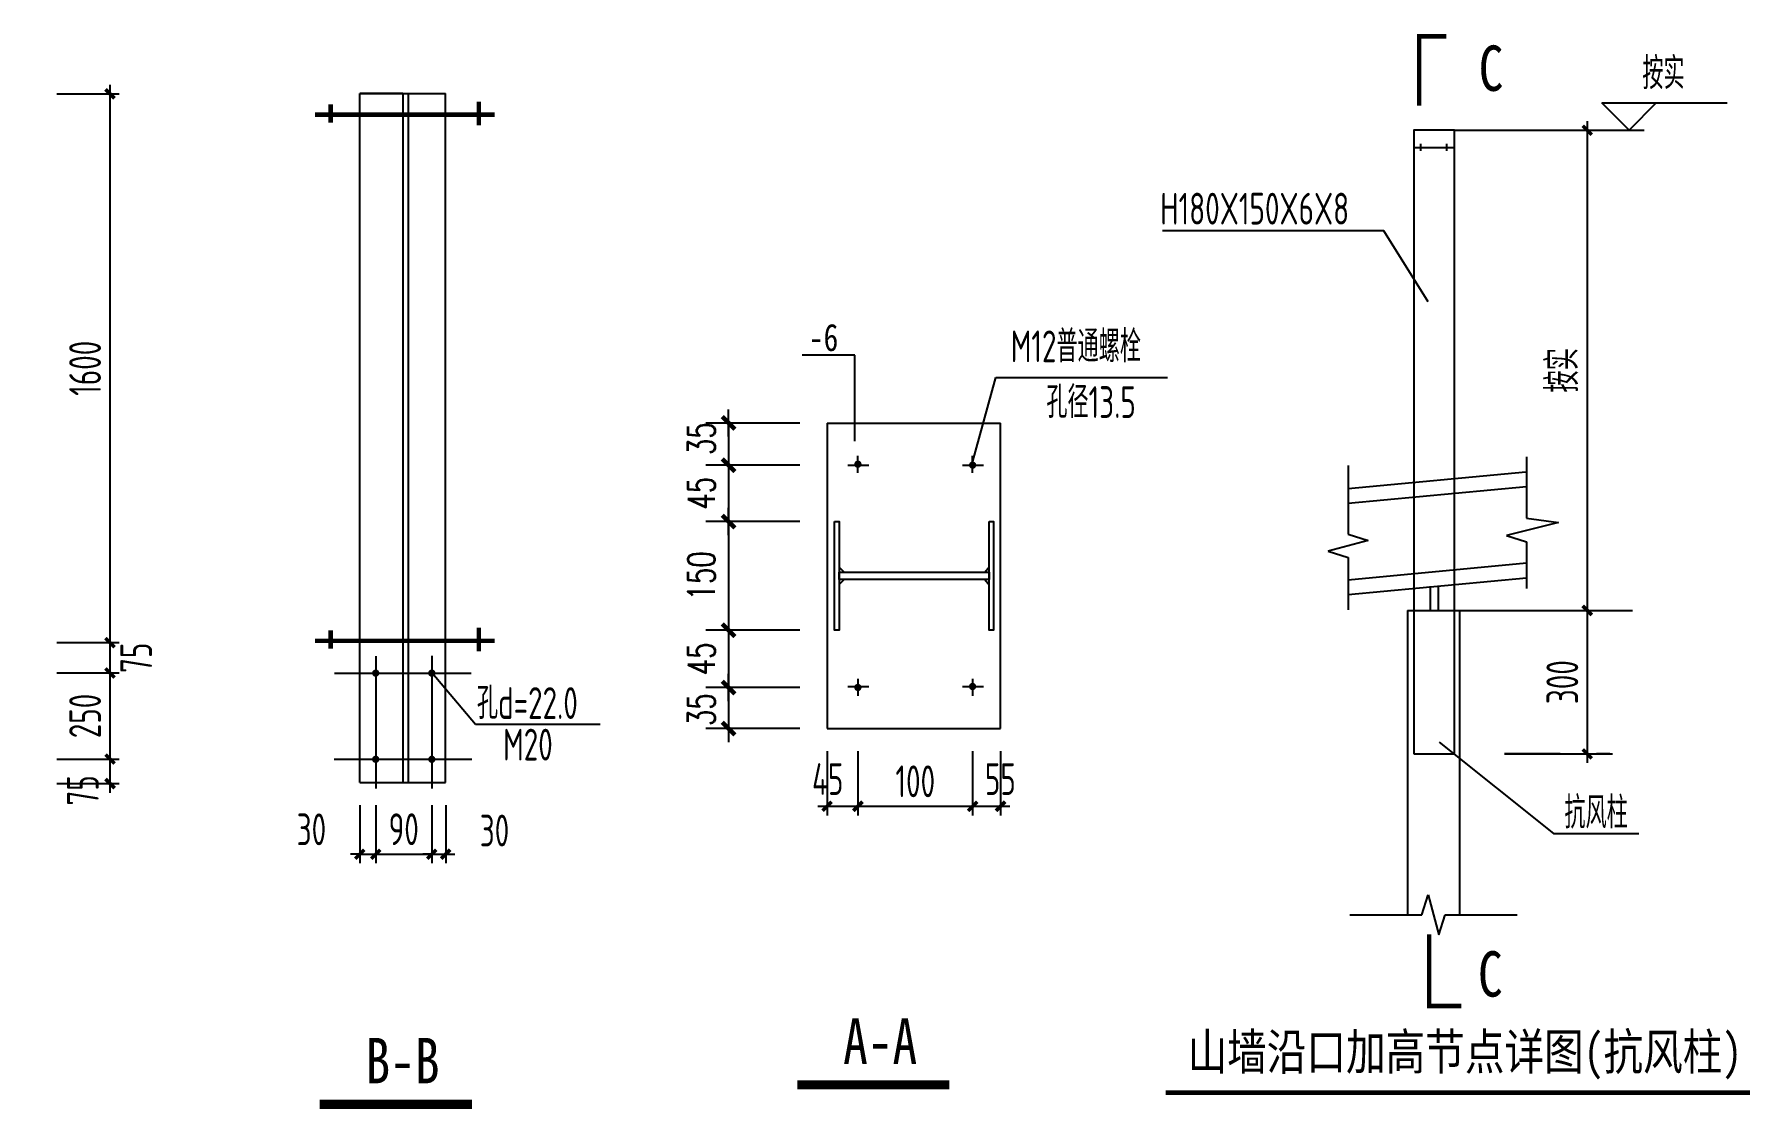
# Model space of a CAD drawing. Extents: x 2303022 to 2899168, y 17226141 to 18257813.
# Drawn here: x 2753046 to 2771839, y 17278828 to 17290670 of the extents above; entities that cross this region are included whole.
import ezdxf
from ezdxf.enums import TextEntityAlignment as Align

# ---------------------------------------------------------------- set-up
doc = ezdxf.new("R2010")
doc.units = 0
doc.header["$LTSCALE"] = 1000
doc.header["$MEASUREMENT"] = 0
doc.layers.get('Defpoints').update_dxf_attribs({"color": 250})
for name, color, linetype in [('OTHER', 7, 'Continuous'), ('PUB_DIM', 161, 'Continuous'), ('PUB_TEXT', 7, 'Continuous'), ('TEXT', 7, 'Continuous'), ('水平支撑', 4, 'Continuous')]:
    doc.layers.add(name, color=color, linetype=linetype)
doc.styles.add('-宋体', font='', dxfattribs={"width": 0.8})
doc.styles.add('DIM_FONT', font='SIMPLEX', dxfattribs={"width": 0.7, "bigfont": 'GBCBIG'})
doc.styles.add('TSSD_Dimension', font='Tssdeng.shx', dxfattribs={"width": 0.7, "bigfont": 'hztxt.shx'})
doc.styles.add('TSSD_REIN', font='tssdeng.shx', dxfattribs={"width": 0.7, "bigfont": 'tssdchn.shx'})
doc.styles.get('-宋体').set_extended_font_data('SimSun')
doc.dimstyles.new('dimn', dxfattribs={"dimtxt": 300, "dimasz": 1, "dimexe": 250, "dimexo": 300, "dimgap": 150, "dimtad": 1, "dimdec": 0, "dimzin": 0, "dimdsep": 46, "dimtxsty": 'DIM_FONT', "dimblk": '_DIMX', "dimcen": 0, "dimdle": 100, "dimclrt": 7, "dimadec": 1, "dimazin": 0, "dimtfac": 1, "dimtdec": 0, "dimtix": 1, "dimtmove": 2, "dimatfit": 3, "dimldrblk": 'ARCHTICK', "dimfxl": 0, "dimtolj": 1, "dimtzin": 0, "dimarcsym": 0})
doc.dimstyles.new('TSSD_20_100', dxfattribs={"dimtxt": 350, "dimasz": 100, "dimexe": 100, "dimexo": 250, "dimgap": 100, "dimtad": 1, "dimdec": 0, "dimlfac": 0.2, "dimzin": 0, "dimdsep": 46, "dimtxsty": 'TSSD_Dimension', "dimblk": 'ARCHTICK', "dimblk1": 'ARCHTICK', "dimblk2": 'ARCHTICK', "dimcen": 0, "dimdle": 100, "dimclrt": 7, "dimadec": 0, "dimazin": 0, "dimtfac": 1, "dimtdec": 0, "dimtix": 1, "dimtmove": 2, "dimatfit": 3, "dimfxl": 0, "dimtolj": 1, "dimtzin": 0, "dimarcsym": 0})

# ---------------------------------------------------------------- blocks, each defined once
blk = doc.blocks.new('_ArchTick')
at = {"color": 0, "linetype": 'ByBlock', "const_width": 0.4}
blk.add_lwpolyline([(-0.5, -0.5), (0.5, 0.5)], dxfattribs=at)
blk = doc.blocks.new('*D906')
at = {"layer": 'Defpoints', "color": 0}
for p in [(2753046, 17290012), (2753882, 17290012), (2753046, 17283965)]:
    blk.add_point(p, dxfattribs=at)
at = {"layer": 'PUB_DIM', "color": 0, "lineweight": -2}
for p, q in [((2753882, 17283865), (2753882, 17290112)), ((2753296, 17290012), (2753982, 17290012)), ((2753296, 17283965), (2753982, 17283965))]:
    blk.add_line(p, q, dxfattribs=at)
at = {"layer": 'PUB_DIM', "color": 0, "lineweight": -2, "xscale": 100, "yscale": 100, "zscale": 100}
for p, rotation in [((2753882, 17290012), 90), ((2753882, 17283965), 270)]:
    blk.add_blockref('_ArchTick', p, dxfattribs=dict(at, rotation=rotation))
at = {"layer": 'PUB_DIM', "color": 7, "insert": (2753607, 17286988), "char_height": 350, "attachment_point": 5, "rotation": 90, "style": 'TSSD_Dimension'}
blk.add_mtext('\\A1;1600', dxfattribs=at)
blk = doc.blocks.new('*D909')
at = {"layer": 'Defpoints', "color": 0}
for p in [(2753046, 17282682), (2753882, 17282682), (2753046, 17282412)]:
    blk.add_point(p, dxfattribs=at)
at = {"layer": 'PUB_DIM', "color": 0, "lineweight": -2}
for p, q in [((2753882, 17282312), (2753882, 17282782)), ((2753296, 17282682), (2753982, 17282682)), ((2753296, 17282412), (2753982, 17282412))]:
    blk.add_line(p, q, dxfattribs=at)
at = {"layer": 'PUB_DIM', "color": 0, "lineweight": -2, "xscale": 100, "yscale": 100, "zscale": 100}
for p, rotation in [((2753882, 17282682), 90), ((2753882, 17282412), 270)]:
    blk.add_blockref('_ArchTick', p, dxfattribs=dict(at, rotation=rotation))
at = {"layer": 'PUB_DIM', "color": 7, "insert": (2753582, 17282337), "char_height": 350, "attachment_point": 5, "rotation": 90, "style": 'TSSD_Dimension'}
blk.add_mtext('\\A1;75', dxfattribs=at)
blk = doc.blocks.new('*D911')
at = {"layer": 'Defpoints', "color": 0}
for p in [(2753046, 17283631), (2753882, 17283631), (2753046, 17282682)]:
    blk.add_point(p, dxfattribs=at)
at = {"layer": 'PUB_DIM', "color": 0, "lineweight": -2}
for p, q in [((2753882, 17282582), (2753882, 17283731)), ((2753296, 17283631), (2753982, 17283631)), ((2753296, 17282682), (2753982, 17282682))]:
    blk.add_line(p, q, dxfattribs=at)
at = {"layer": 'PUB_DIM', "color": 0, "lineweight": -2, "xscale": 100, "yscale": 100, "zscale": 100}
for p, rotation in [((2753882, 17283631), 90), ((2753882, 17282682), 270)]:
    blk.add_blockref('_ArchTick', p, dxfattribs=dict(at, rotation=rotation))
at = {"layer": 'PUB_DIM', "color": 7, "insert": (2753607, 17283157), "char_height": 350, "attachment_point": 5, "rotation": 90, "style": 'TSSD_Dimension'}
blk.add_mtext('\\A1;250', dxfattribs=at)
blk = doc.blocks.new('*D912')
at = {"layer": 'Defpoints', "color": 0}
for p in [(2756633, 17282426), (2756809, 17282426), (2756809, 17281634)]:
    blk.add_point(p, dxfattribs=at)
at = {"layer": 'PUB_DIM', "color": 0, "lineweight": -2}
for p, q in [((2756633, 17282176), (2756633, 17281534)), ((2756809, 17282176), (2756809, 17281534)), ((2756633, 17281634), (2756533, 17281634)), ((2756633, 17281634), (2756809, 17281634)), ((2756809, 17281634), (2756909, 17281634))]:
    blk.add_line(p, q, dxfattribs=at)
at = {"layer": 'PUB_DIM', "color": 0, "lineweight": -2, "xscale": 100, "yscale": 100, "zscale": 100}
blk.add_blockref('_ArchTick', (2756633, 17281634), dxfattribs=at)
at = {"layer": 'PUB_DIM', "color": 0, "lineweight": -2, "xscale": 100, "yscale": 100, "zscale": 100, "rotation": 180}
blk.add_blockref('_ArchTick', (2756809, 17281634), dxfattribs=at)
at = {"layer": 'PUB_DIM', "color": 7, "insert": (2756101, 17281908), "char_height": 350, "attachment_point": 5, "style": 'TSSD_Dimension'}
blk.add_mtext('\\A1;30', dxfattribs=at)
blk = doc.blocks.new('*D914')
at = {"layer": 'Defpoints', "color": 0}
for p in [(2756809, 17282426), (2757427, 17282426), (2757427, 17281634)]:
    blk.add_point(p, dxfattribs=at)
at = {"layer": 'PUB_DIM', "color": 0, "lineweight": -2}
for p, q in [((2756809, 17282176), (2756809, 17281534)), ((2757427, 17282176), (2757427, 17281534)), ((2756709, 17281634), (2757527, 17281634))]:
    blk.add_line(p, q, dxfattribs=at)
at = {"layer": 'PUB_DIM', "color": 0, "lineweight": -2, "xscale": 100, "yscale": 100, "zscale": 100, "rotation": 180}
blk.add_blockref('_ArchTick', (2756809, 17281634), dxfattribs=at)
at = {"layer": 'PUB_DIM', "color": 0, "lineweight": -2, "xscale": 100, "yscale": 100, "zscale": 100}
blk.add_blockref('_ArchTick', (2757427, 17281634), dxfattribs=at)
at = {"layer": 'PUB_DIM', "color": 7, "insert": (2757118, 17281909), "char_height": 350, "attachment_point": 5, "style": 'TSSD_Dimension'}
blk.add_mtext('\\A1;90', dxfattribs=at)
blk = doc.blocks.new('*D915')
at = {"layer": 'Defpoints', "color": 0}
for p in [(2757427, 17282426), (2757580, 17282426), (2757580, 17281634)]:
    blk.add_point(p, dxfattribs=at)
at = {"layer": 'PUB_DIM', "color": 0, "lineweight": -2}
for p, q in [((2757427, 17282176), (2757427, 17281534)), ((2757580, 17282176), (2757580, 17281534)), ((2757427, 17281634), (2757327, 17281634)), ((2757427, 17281634), (2757580, 17281634)), ((2757580, 17281634), (2757680, 17281634))]:
    blk.add_line(p, q, dxfattribs=at)
at = {"layer": 'PUB_DIM', "color": 0, "lineweight": -2, "xscale": 100, "yscale": 100, "zscale": 100}
blk.add_blockref('_ArchTick', (2757427, 17281634), dxfattribs=at)
at = {"layer": 'PUB_DIM', "color": 0, "lineweight": -2, "xscale": 100, "yscale": 100, "zscale": 100, "rotation": 180}
blk.add_blockref('_ArchTick', (2757580, 17281634), dxfattribs=at)
at = {"layer": 'PUB_DIM', "color": 7, "insert": (2758118, 17281895), "char_height": 350, "attachment_point": 5, "style": 'TSSD_Dimension'}
blk.add_mtext('\\A1;30', dxfattribs=at)
blk = doc.blocks.new('*D916')
at = {"layer": 'Defpoints', "color": 0}
for p in [(2753046, 17283965), (2753882, 17283965), (2753046, 17283631)]:
    blk.add_point(p, dxfattribs=at)
at = {"layer": 'PUB_DIM', "color": 0, "lineweight": -2}
for p, q in [((2753296, 17283965), (2753982, 17283965)), ((2753882, 17283531), (2753882, 17284065)), ((2753296, 17283631), (2753982, 17283631))]:
    blk.add_line(p, q, dxfattribs=at)
at = {"layer": 'PUB_DIM', "color": 0, "lineweight": -2, "xscale": 100, "yscale": 100, "zscale": 100}
for p, rotation in [((2753882, 17283965), 90), ((2753882, 17283631), 270)]:
    blk.add_blockref('_ArchTick', p, dxfattribs=dict(at, rotation=rotation))
at = {"layer": 'PUB_DIM', "color": 7, "insert": (2754170, 17283798), "char_height": 350, "attachment_point": 5, "rotation": 90, "style": 'TSSD_Dimension'}
blk.add_mtext('\\A1;75', dxfattribs=at)
blk = doc.blocks.new('*D919')
at = {"layer": 'Defpoints', "color": 0}
for p in [(2770158, 17289611), (2770158, 17284320), (2770158, 17284320)]:
    blk.add_point(p, dxfattribs=at)
at = {"layer": 'PUB_DIM', "color": 0, "lineweight": -2}
for p, q in [((2770158, 17289711), (2770158, 17284220)), ((2769908, 17289611), (2770058, 17289611)), ((2769908, 17284320), (2770058, 17284320))]:
    blk.add_line(p, q, dxfattribs=at)
at = {"layer": 'PUB_DIM', "color": 0, "lineweight": -2, "xscale": 100, "yscale": 100, "zscale": 100}
for p, rotation in [((2770158, 17289611), 90), ((2770158, 17284320), 270)]:
    blk.add_blockref('_ArchTick', p, dxfattribs=dict(at, rotation=rotation))
at = {"layer": 'PUB_DIM', "color": 7, "insert": (2769883, 17286966), "char_height": 350, "attachment_point": 5, "rotation": 90, "style": 'TSSD_Dimension'}
blk.add_mtext('\\A1;按实', dxfattribs=at)
blk = doc.blocks.new('*D922')
at = {"layer": 'Defpoints', "color": 0}
for p in [(2770158, 17284320), (2770158, 17282739), (2770158, 17282739)]:
    blk.add_point(p, dxfattribs=at)
at = {"layer": 'PUB_DIM', "color": 0, "lineweight": -2}
for p, q in [((2769908, 17284320), (2770058, 17284320)), ((2770158, 17284420), (2770158, 17282639)), ((2770408, 17282739), (2770258, 17282739))]:
    blk.add_line(p, q, dxfattribs=at)
at = {"layer": 'PUB_DIM', "color": 0, "lineweight": -2, "xscale": 100, "yscale": 100, "zscale": 100}
for p, rotation in [((2770158, 17284320), 90), ((2770158, 17282739), 270)]:
    blk.add_blockref('_ArchTick', p, dxfattribs=dict(at, rotation=rotation))
at = {"layer": 'PUB_DIM', "color": 7, "insert": (2769883, 17283530), "char_height": 350, "attachment_point": 5, "rotation": 90, "style": 'TSSD_Dimension'}
blk.add_mtext('\\A1;300', dxfattribs=at)
blk = doc.blocks.new('_DIMX')
blk.add_line((-150, 0), (150, 0))
at = {"const_width": 50}
blk.add_lwpolyline([(-70, -70), (70, 70)], dxfattribs=at)
blk = doc.blocks.new('*D961')
at = {"layer": 'Defpoints', "color": 0}
for p in [(2761782, 17285300), (2760697, 17284103), (2761782, 17284103)]:
    blk.add_point(p, dxfattribs=at)
at = {"layer": 'PUB_DIM', "color": 0, "lineweight": -2}
for p, q in [((2761482, 17285300), (2760447, 17285300)), ((2760697, 17285299), (2760697, 17284104)), ((2761482, 17284103), (2760447, 17284103))]:
    blk.add_line(p, q, dxfattribs=at)
for p, rotation in [((2760697, 17285300), 90), ((2760697, 17284103), 270)]:
    blk.add_blockref('_DIMX', p, dxfattribs=dict(at, rotation=rotation))
at = {"layer": 'PUB_DIM', "color": 7, "insert": (2760397, 17284701), "char_height": 300, "attachment_point": 5, "rotation": 90, "style": 'DIM_FONT'}
blk.add_mtext('\\A1;150', dxfattribs=at)
blk = doc.blocks.new('*D962')
at = {"layer": 'Defpoints', "color": 0}
for p in [(2761782, 17283471), (2760697, 17283018), (2761782, 17283018)]:
    blk.add_point(p, dxfattribs=at)
at = {"layer": 'PUB_DIM', "color": 0, "lineweight": -2}
for p, q in [((2761482, 17283471), (2760447, 17283471)), ((2760697, 17283470), (2760697, 17283019)), ((2761482, 17283018), (2760447, 17283018))]:
    blk.add_line(p, q, dxfattribs=at)
for p, rotation in [((2760697, 17283471), 90), ((2760697, 17283018), 270)]:
    blk.add_blockref('_DIMX', p, dxfattribs=dict(at, rotation=rotation))
at = {"layer": 'PUB_DIM', "color": 7, "insert": (2760397, 17283226), "char_height": 300, "attachment_point": 5, "rotation": 90, "style": 'DIM_FONT'}
blk.add_mtext('\\A1;35', dxfattribs=at)
blk = doc.blocks.new('*D963')
at = {"layer": 'Defpoints', "color": 0}
for p in [(2763386, 17283018), (2763694, 17283018), (2763694, 17282162)]:
    blk.add_point(p, dxfattribs=at)
at = {"layer": 'PUB_DIM', "color": 0, "lineweight": -2}
for p, q in [((2763386, 17282768), (2763386, 17282062)), ((2763694, 17282768), (2763694, 17282062)), ((2763286, 17282162), (2763794, 17282162))]:
    blk.add_line(p, q, dxfattribs=at)
at = {"layer": 'PUB_DIM', "color": 0, "lineweight": -2, "xscale": 100, "yscale": 100, "zscale": 100, "rotation": 180}
blk.add_blockref('_ArchTick', (2763386, 17282162), dxfattribs=at)
at = {"layer": 'PUB_DIM', "color": 0, "lineweight": -2, "xscale": 100, "yscale": 100, "zscale": 100}
blk.add_blockref('_ArchTick', (2763694, 17282162), dxfattribs=at)
at = {"layer": 'PUB_DIM', "color": 7, "insert": (2763691, 17282462), "char_height": 350, "attachment_point": 5, "style": 'TSSD_Dimension'}
blk.add_mtext('\\A1;55', dxfattribs=at)
blk = doc.blocks.new('*D964')
at = {"layer": 'Defpoints', "color": 0}
for p in [(2761782, 17283018), (2762122, 17283018), (2762122, 17282162)]:
    blk.add_point(p, dxfattribs=at)
at = {"layer": 'PUB_DIM', "color": 0, "lineweight": -2}
for p, q in [((2761782, 17282768), (2761782, 17282062)), ((2762122, 17282768), (2762122, 17282062)), ((2761682, 17282162), (2762222, 17282162))]:
    blk.add_line(p, q, dxfattribs=at)
at = {"layer": 'PUB_DIM', "color": 0, "lineweight": -2, "xscale": 100, "yscale": 100, "zscale": 100, "rotation": 180}
blk.add_blockref('_ArchTick', (2761782, 17282162), dxfattribs=at)
at = {"layer": 'PUB_DIM', "color": 0, "lineweight": -2, "xscale": 100, "yscale": 100, "zscale": 100}
blk.add_blockref('_ArchTick', (2762122, 17282162), dxfattribs=at)
at = {"layer": 'PUB_DIM', "color": 7, "insert": (2761789, 17282462), "char_height": 350, "attachment_point": 5, "style": 'TSSD_Dimension'}
blk.add_mtext('\\A1;45', dxfattribs=at)
blk = doc.blocks.new('*D965')
at = {"layer": 'Defpoints', "color": 0}
for p in [(2762122, 17283018), (2763386, 17283018), (2763386, 17282162)]:
    blk.add_point(p, dxfattribs=at)
at = {"layer": 'PUB_DIM', "color": 0, "lineweight": -2}
for p, q in [((2762122, 17282768), (2762122, 17282062)), ((2763386, 17282768), (2763386, 17282062)), ((2762022, 17282162), (2763486, 17282162))]:
    blk.add_line(p, q, dxfattribs=at)
at = {"layer": 'PUB_DIM', "color": 0, "lineweight": -2, "xscale": 100, "yscale": 100, "zscale": 100, "rotation": 180}
blk.add_blockref('_ArchTick', (2762122, 17282162), dxfattribs=at)
at = {"layer": 'PUB_DIM', "color": 0, "lineweight": -2, "xscale": 100, "yscale": 100, "zscale": 100}
blk.add_blockref('_ArchTick', (2763386, 17282162), dxfattribs=at)
at = {"layer": 'PUB_DIM', "color": 7, "insert": (2762754, 17282437), "char_height": 350, "attachment_point": 5, "style": 'TSSD_Dimension'}
blk.add_mtext('\\A1;100', dxfattribs=at)
blk = doc.blocks.new('*D966')
at = {"layer": 'Defpoints', "color": 0}
for p in [(2761782, 17284103), (2760697, 17283471), (2761782, 17283471)]:
    blk.add_point(p, dxfattribs=at)
at = {"layer": 'PUB_DIM', "color": 0, "lineweight": -2}
for p, q in [((2761482, 17284103), (2760447, 17284103)), ((2760697, 17284104), (2760697, 17284105)), ((2760697, 17284103), (2760697, 17283471)), ((2761482, 17283471), (2760447, 17283471)), ((2760697, 17283470), (2760697, 17283469))]:
    blk.add_line(p, q, dxfattribs=at)
for p, rotation in [((2760697, 17284103), 270), ((2760697, 17283471), 90)]:
    blk.add_blockref('_DIMX', p, dxfattribs=dict(at, rotation=rotation))
at = {"layer": 'PUB_DIM', "color": 7, "insert": (2760397, 17283787), "char_height": 300, "attachment_point": 5, "rotation": 90, "style": 'DIM_FONT'}
blk.add_mtext('\\A1;45', dxfattribs=at)
blk = doc.blocks.new('*D967')
at = {"layer": 'Defpoints', "color": 0}
for p in [(2761782, 17285921), (2760697, 17285300), (2761782, 17285300)]:
    blk.add_point(p, dxfattribs=at)
at = {"layer": 'PUB_DIM', "color": 0, "lineweight": -2}
for p, q in [((2761482, 17285921), (2760447, 17285921)), ((2760697, 17285922), (2760697, 17285923)), ((2760697, 17285921), (2760697, 17285300)), ((2761482, 17285300), (2760447, 17285300)), ((2760697, 17285299), (2760697, 17285298))]:
    blk.add_line(p, q, dxfattribs=at)
for p, rotation in [((2760697, 17285921), 270), ((2760697, 17285300), 90)]:
    blk.add_blockref('_DIMX', p, dxfattribs=dict(at, rotation=rotation))
at = {"layer": 'PUB_DIM', "color": 7, "insert": (2760397, 17285611), "char_height": 300, "attachment_point": 5, "rotation": 90, "style": 'DIM_FONT'}
blk.add_mtext('\\A1;45', dxfattribs=at)
blk = doc.blocks.new('*D968')
at = {"layer": 'Defpoints', "color": 0}
for p in [(2761782, 17286385), (2760697, 17285921), (2761782, 17285921)]:
    blk.add_point(p, dxfattribs=at)
at = {"layer": 'PUB_DIM', "color": 0, "lineweight": -2}
for p, q in [((2761482, 17286385), (2760447, 17286385)), ((2760697, 17286384), (2760697, 17285922)), ((2761482, 17285921), (2760447, 17285921))]:
    blk.add_line(p, q, dxfattribs=at)
for p, rotation in [((2760697, 17286385), 90), ((2760697, 17285921), 270)]:
    blk.add_blockref('_DIMX', p, dxfattribs=dict(at, rotation=rotation))
at = {"layer": 'PUB_DIM', "color": 7, "insert": (2760397, 17286213), "char_height": 300, "attachment_point": 5, "rotation": 90, "style": 'DIM_FONT'}
blk.add_mtext('\\A1;35', dxfattribs=at)

msp = doc.modelspace()

# ---------------------------------------------------------------- linework, layer by layer
at = {"layer": 'OTHER'}
for p, q in [((2769487, 17286011.8), (2769487, 17285337.2)), ((2767524.1, 17285916.2), (2767524.1, 17285162.1)), ((2769842.5, 17285289.8), (2769267, 17285147.2)), ((2769487, 17285337.2), (2769842.5, 17285289.8)), ((2767744.1, 17285092.1), (2767304.1, 17284972.1)), ((2767524.1, 17285162.1), (2767744.1, 17285092.1)), ((2769267, 17285147.2), (2769487, 17285077.2)), ((2769487, 17285077.2), (2769487, 17284560.5)), ((2767304.1, 17284972.1), (2767524.1, 17284902.1)), ((2767524.1, 17284902.1), (2767524.1, 17284328.4)), ((2768334, 17280966.3), (2768404, 17281186.3)), ((2768404, 17281186.3), (2768524, 17280746.3)), ((2767543.2, 17280966.3), (2768334, 17280966.3)), ((2768524, 17280746.3), (2768594, 17280966.3)), ((2768594, 17280966.3), (2769384.7, 17280966.3))]:
    msp.add_line(p, q, dxfattribs=at)
at = {"layer": 'PUB_DIM'}
for p, q in [((2770317.7, 17289911.4), (2770917.7, 17289911.4)), ((2770617.7, 17289611.4), (2770317.7, 17289911.4)), ((2770617.7, 17289911.4), (2771697.7, 17289911.4)), ((2770917.7, 17289911.4), (2770617.7, 17289611.4)), ((2769244.2, 17282739.3), (2770435.1, 17282739.3)), ((2769858.2, 17282739.3), (2769244.2, 17282739.3))]:
    msp.add_line(p, q, dxfattribs=at)
at = {"layer": '水平支撑'}
for p, q in [((2756633.2, 17282425.7), (2756633.2, 17290014.7)), ((2757106.5, 17290014.7), (2756633.2, 17290014.7)), ((2756633.2, 17290014.7), (2757579.8, 17290014.7)), ((2757106.5, 17290014.7), (2757106.5, 17282425.7)), ((2757168.3, 17290014.7), (2757168.3, 17282425.7)), ((2757579.8, 17282425.7), (2757579.8, 17290014.7)), ((2768693.4, 17289611.4), (2770783.7, 17289611.4)), ((2768246.7, 17289420.6), (2768693.4, 17289420.6)), ((2768320.3, 17289461.2), (2768320.3, 17289383.1)), ((2768607.9, 17289461.2), (2768607.9, 17289383.1)), ((2767918.1, 17288502.3), (2765478.3, 17288502.3)), ((2768404, 17287719.4), (2767918.1, 17288502.3)), ((2762088.9, 17287133.7), (2761507.1, 17287133.7)), ((2762088.9, 17286183.2), (2762088.9, 17287133.7)), ((2763375.4, 17285923.2), (2763642.4, 17286887.4)), ((2763642.4, 17286887.4), (2765531.7, 17286887.4)), ((2761782.1, 17286385.1), (2763694.3, 17286385.1)), ((2761782.1, 17286385.1), (2761782.1, 17283017.7)), ((2763694.3, 17283017.7), (2763694.3, 17286385.1)), ((2762121.8, 17285837.6), (2762121.8, 17286025)), ((2763385.6, 17285837.6), (2763385.6, 17286025)), ((2762011.2, 17285920.9), (2762243, 17285920.9)), ((2763275, 17285920.9), (2763506.8, 17285920.9)), ((2767524.1, 17285662.5), (2769479.9, 17285847.2)), ((2767524.1, 17285500.1), (2769487, 17285685.5)), ((2767524.1, 17284657.7), (2769487, 17284843.2)), ((2761915.1, 17284796.2), (2761971.8, 17284740.9)), ((2761915.1, 17284606.6), (2761971.8, 17284661.9)), ((2763518.6, 17284740.9), (2763567.9, 17284799.3)), ((2763518.6, 17284661.9), (2763567.9, 17284603.5)), ((2767524.1, 17284495.4), (2769487, 17284680.8)), ((2768428.5, 17284587.9), (2768428.5, 17284320.2)), ((2768515.7, 17284587.9), (2768515.7, 17284320.2)), ((2768176.3, 17284320.2), (2768176.3, 17280966.3)), ((2768176.3, 17284320.2), (2768751.6, 17284320.2)), ((2768751.6, 17284320.2), (2768751.6, 17280966.3)), ((2768751.6, 17284320.2), (2770655.4, 17284320.2)), ((2756809.1, 17283816.6), (2756809.1, 17282356.8)), ((2757427.4, 17283820), (2757427.4, 17282356.8)), ((2756354.7, 17283629.2), (2757862.1, 17283629.2)), ((2757429.5, 17283632), (2757906.9, 17283066.1)), ((2762121.8, 17283565.2), (2762121.8, 17283377.8)), ((2762121.8, 17283565.2), (2762121.8, 17283377.8)), ((2763385.6, 17283565.2), (2763385.6, 17283377.8)), ((2763385.6, 17283565.2), (2763385.6, 17283377.8)), ((2762011.2, 17283481.9), (2762243, 17283481.9)), ((2763275, 17283481.9), (2763506.8, 17283481.9)), ((2757906.9, 17283066.1), (2759282.2, 17283066.1)), ((2761782.1, 17283017.7), (2763694.3, 17283017.7)), ((2768527.4, 17282870.2), (2769784, 17281860.5)), ((2756351, 17282679.6), (2757867.4, 17282679.6)), ((2756633.2, 17282425.7), (2757579.8, 17282425.7)), ((2769784, 17281860.5), (2770726.8, 17281860.5))]:
    msp.add_line(p, q, dxfattribs=at)
for points, const_width in [([(2768606.5, 17290644.9), (2768306.1, 17290644.9), (2768306.1, 17289880.8)], 50), ([(2756312, 17289897.2), (2756312, 17289695)], 50), ([(2757944.9, 17289926.1), (2757944.9, 17289666.1)], 50), ([(2756138.6, 17289781.7), (2758118.3, 17289781.7)], 50), ([(2756312, 17284100.2), (2756312, 17283898)], 50), ([(2757944.9, 17284129.1), (2757944.9, 17283869.2)], 50), ([(2756138.6, 17283984.7), (2758118.3, 17283984.7)], 50), ([(2768415.3, 17280752.4), (2768415.3, 17279960.9), (2768770.3, 17279960.9)], 50), ([(2761455.8, 17279092.4), (2763130.8, 17279092.4)], 100), ([(2765512.8, 17279006.7), (2772304.1, 17279006.7)], 50), ([(2756193.5, 17278878), (2757868.5, 17278878)], 100)]:
    msp.add_lwpolyline(points, dxfattribs=dict(at, const_width=const_width))
for points in [[(2768246.7, 17282739.3), (2768693.4, 17282739.3), (2768693.4, 17289611.4), (2768246.7, 17289611.4)], [(2761865.7, 17285300.1), (2761915.1, 17285300.1), (2761915.1, 17284102.6), (2761865.7, 17284102.6)], [(2763567.9, 17285300.1), (2763617.3, 17285300.1), (2763617.3, 17284102.6), (2763567.9, 17284102.6)], [(2761915.1, 17284740.9), (2763567.9, 17284740.9), (2763567.9, 17284661.9), (2761915.1, 17284661.9)]]:
    msp.add_lwpolyline(points, close=True, dxfattribs=at)
at = {"layer": '水平支撑', "const_width": 39.8}
for points in [[(2762101.6, 17285931.3, 1), (2762141.9, 17285931.3, 1)], [(2763365.4, 17285920.9, 1), (2763405.7, 17285920.9, 1)], [(2756789, 17283629.2, 1), (2756829.2, 17283629.2, 1)], [(2757407.3, 17283629.2, 1), (2757447.6, 17283629.2, 1)], [(2762101.6, 17283471.5, -1), (2762141.9, 17283471.5, -1)], [(2762101.6, 17283471.5, -1), (2762141.9, 17283471.5, -1)], [(2763365.4, 17283481.9, -1), (2763405.7, 17283481.9, -1)], [(2763365.4, 17283481.9, -1), (2763405.7, 17283481.9, -1)], [(2756789, 17282679.6, 1), (2756829.2, 17282679.6, 1)], [(2757407.3, 17282679.6, 1), (2757447.6, 17282679.6, 1)]]:
    msp.add_lwpolyline(points, format="xyb", close=True, dxfattribs=at)

# ---------------------------------------------------------------- texts
at = {"layer": 'PUB_TEXT'}
for s, height, style, width, p in [('C', 500, '-宋体', 0.8, (2768961.4, 17290044.5)), ('H180X150X6X8', 350, 'TSSD_REIN', 0.7, (2765452.7, 17288571.7)), ('-6', 300, '-宋体', 0.8, (2761579.8, 17287178.4)), ('孔径13.5', 350, 'TSSD_REIN', 0.7, (2764198, 17286440.4)), ('孔d=22.0', 350, 'TSSD_REIN', 0.7, (2757924.2, 17283124.4)), ('M20', 350, 'TSSD_REIN', 0.7, (2758211.9, 17282666.4)), ('抗风柱', 350, 'TSSD_REIN', 0.7, (2769905.9, 17281917.9)), ('C', 500, '-宋体', 0.8, (2768953.4, 17280064.8)), ('A-A', 500, '-宋体', 0.8, (2761958.8, 17279324.2)), ('B-B', 500, '-宋体', 0.8, (2756696.5, 17279109.8)), ('山墙沿口加高节点详图(抗风柱)', 400, '-宋体', 0.8, (2765754, 17279258.2))]:
    msp.add_text(s, height=height, dxfattribs=dict(at, style=style, width=width)).set_placement(p)
at = {"layer": 'PUB_TEXT', "style": 'TSSD_REIN', "width": 0.7}
msp.add_text('M12普通螺栓', height=350, dxfattribs=at).set_placement((2763805, 17286949.7), align=Align.BOTTOM_LEFT)
at = {"layer": 'TEXT', "style": 'TSSD_REIN', "width": 0.7}
msp.add_text('按实', height=350, dxfattribs=at).set_placement((2770764.5, 17289959.1), align=Align.BOTTOM_LEFT)

# ---------------------------------------------------------------- dimensions: what is measured, and where the dimension line sits
at = {"layer": 'PUB_DIM'}
for p1, p2, distance, text, dimstyle, picture, middle in [((2753045.5, 17283964.5), (2753045.5, 17290012), -837, '1600', 'TSSD_20_100', '*D906', (2753607.5, 17286988.2)), ((2770158.2, 17289611.4), (2770158.2, 17284320.2), 0, '按实', 'TSSD_20_100', '*D919', (2769883.2, 17286965.8)), ((2761782.1, 17285920.9), (2761782.1, 17285300.1), -1085.4, '45', 'dimn', '*D967', (2760396.7, 17285610.5)), ((2761782.1, 17285300.1), (2761782.1, 17284102.6), -1085.4, '150', 'dimn', '*D961', (2760396.7, 17284701.4)), ((2770158.2, 17284320.2), (2770158.2, 17282739.3), 0, '300', 'TSSD_20_100', '*D922', (2769883.2, 17283529.7)), ((2761782.1, 17284102.6), (2761782.1, 17283471.5), -1085.4, '45', 'dimn', '*D966', (2760396.7, 17283787.1)), ((2753045.5, 17282681.6), (2753045.5, 17283631.4), -837, '250', 'TSSD_20_100', '*D911', (2753607.5, 17283156.5)), ((2762121.8, 17283017.7), (2763385.6, 17283017.7), -855.3, '100', 'TSSD_20_100', '*D965', (2762753.7, 17282437.3)), ((2756809.1, 17282425.7), (2757427.4, 17282425.7), -791.4, '90', 'TSSD_20_100', '*D914', (2757118.3, 17281909.3))]:
    dim = msp.add_aligned_dim(p1=p1, p2=p2, distance=distance, text=text, dimstyle=dimstyle, dxfattribs=at)
    dim.commit()
    dim.dimension.update_dxf_attribs({"geometry": picture, "text_midpoint": middle})
for base, p1, p2, angle, text, dimstyle, picture, middle in [((2760696.7, 17285920.9), (2761782.1, 17286385.1), (2761782.1, 17285920.9), 270, '35', 'dimn', '*D968', (2760396.7, 17286213.1)), ((2753882.5, 17283964.5), (2753045.5, 17283631.4), (2753045.5, 17283964.5), 90, '75', 'TSSD_20_100', '*D916', (2754170.5, 17283798)), ((2760696.7, 17283017.7), (2761782.1, 17283471.5), (2761782.1, 17283017.7), 270, '35', 'dimn', '*D962', (2760396.7, 17283225.7)), ((2762121.8, 17282162.3), (2761782.1, 17283017.7), (2762121.8, 17283017.7), 0, '45', 'TSSD_20_100', '*D964', (2761789.1, 17282462.3)), ((2763694.3, 17282162.3), (2763385.6, 17283017.7), (2763694.3, 17283017.7), 0, '55', 'TSSD_20_100', '*D963', (2763690.6, 17282462.3)), ((2753882.5, 17282681.6), (2753045.5, 17282412), (2753045.5, 17282681.6), 90, '75', 'TSSD_20_100', '*D909', (2753582.5, 17282336.5)), ((2756809.1, 17281634.3), (2756633.2, 17282425.7), (2756809.1, 17282425.7), 0, '30', 'TSSD_20_100', '*D912', (2756101.2, 17281907.8)), ((2757579.8, 17281634.3), (2757427.4, 17282425.7), (2757579.8, 17282425.7), 0, '30', 'TSSD_20_100', '*D915', (2758117.5, 17281894.5))]:
    dim = msp.add_linear_dim(base=base, p1=p1, p2=p2, angle=angle, text=text, dimstyle=dimstyle, dxfattribs=at)
    dim.commit()
    dim.dimension.update_dxf_attribs({"geometry": picture, "text_midpoint": middle, "dimtype": 129})

doc.saveas('drawing.dxf')
